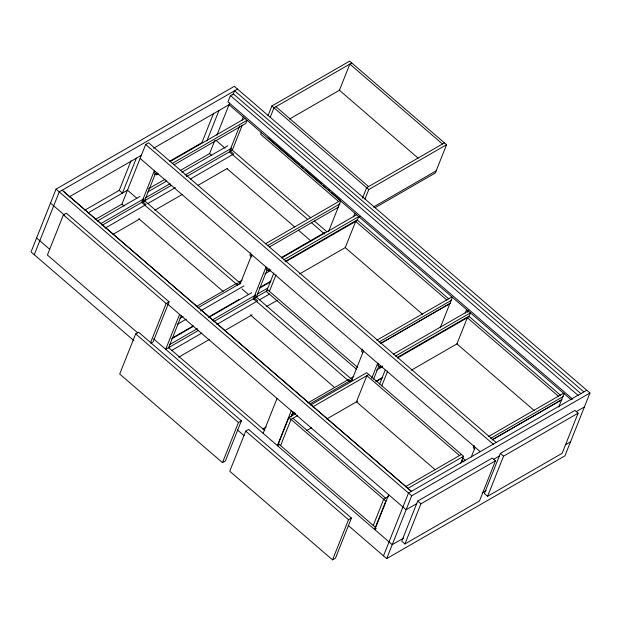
<?xml version="1.0" encoding="UTF-8"?>
<svg xmlns="http://www.w3.org/2000/svg" width="621" height="621" viewBox="0 0 621 621"><rect width="100%" height="100%" fill="white"/><g stroke="black" fill="none" stroke-linecap="round" stroke-linejoin="round"><path stroke-width="0.93" d="M348.272 525.49L386.689 558.621L564.947 455.814L589.95 392.992L234.311 86.319L56.053 189.126L31.05 251.947L134.035 340.75M34.248 254.711L59.251 191.881L237.509 89.075M150.919 343.227L153.1 341.961L169.075 301.822L66.3 213.189L63.381 214.874L47.406 255.014L137.707 332.879M84.829 210.177L119.255 190.329L131.008 160.792M136.341 158.184L122.453 193.084L119.255 190.329M95.067 219.632L121.926 204.146L145.671 144.46L148.59 142.783L496.358 442.664M154.342 170.69L141.704 202.454L237.68 285.218M142.698 202.151L144.088 198.658L100.726 223.669M155.18 171.419L154.551 172.995L156.686 174.835L158.355 173.872M144.483 201.119L155.506 173.422M156.686 174.835L157.307 173.259M213.655 113.123L201.903 142.659L169.999 161.056M206.878 140.944L218.988 110.515M135.673 333.881L119.698 374.021L222.481 462.645L225.392 460.968L241.367 420.828L138.592 332.196L135.673 333.881L238.448 422.505L241.367 420.828M581.116 393.792L233.349 93.903L230.43 95.587L227.93 101.867L572.764 399.225M180.222 170.527L209.595 153.589L214.804 140.501M216.931 135.153L229.731 102.977M232.859 95.122L234.598 90.759L583.833 391.913M150.538 342.753L166.156 303.506L169.075 301.822M239.706 125.939L229.374 151.897L307.768 219.492M241.841 120.567L243.261 116.989M230.368 151.586L231.757 148.101L185.066 175.029M186.316 176.729L232.293 150.212L242.268 125.155M179.593 314.405L165.706 349.312L198.642 330.318M168.477 347.977L181.441 315.406M261.441 132.172L260.61 134.26L338.429 201.375M268.039 115.591L271.858 105.989L349.646 61.13L446.561 144.701L435.305 172.972L375.084 207.701M270.174 117.431L273.993 107.829L351.781 62.969M250.799 252.825L249.859 255.177L251.994 257.016M240.203 283.836L251.792 254.719M266.013 266.983L253.376 298.748L349.351 381.511M254.02 299.314L255.759 294.952L212.398 319.962M266.844 267.713L266.223 269.289L268.357 271.129L270.857 269.685M256.155 297.412L267.177 269.716M268.357 271.129L269.297 268.769M273.877 272.922L266.44 291.598L356.749 369.464M269.413 291.342L276.011 274.761M222.481 462.645L238.448 422.505M245.737 431.098L229.762 471.238L332.546 559.87L335.464 558.186L351.432 518.046L248.656 429.422L245.737 431.098L348.521 519.73L351.432 518.046M328.602 231.447L340.712 201.018M263.149 433.342L277.036 398.434M353.512 216.861L354.933 213.282M362.47 198.192L366.638 187.721L444.426 142.861M364.954 199.155L368.773 189.56L446.561 144.701M291.265 410.698L277.37 445.606L278.829 444.76M277.641 445.831L288.889 417.56L295.58 413.702M290.977 417.071L293.112 411.7M280.607 445.583L291.024 419.4L297.715 415.542M362.47 349.118L361.531 351.478L362.959 352.705M351.874 380.13L363.456 351.012M371.715 378.282L377.684 363.277M378.833 363.223L377.894 365.583L380.029 367.422L382.528 365.979M373.578 379.245L378.849 366.01M380.029 367.422L380.65 365.854M379.641 384.05L385.199 370.093M381.775 385.889L387.675 371.055M332.546 559.87L348.521 519.73M440.273 327.741L452.383 297.312M373.252 525.467L383.669 499.292L388.684 496.396M374.82 529.635L388.707 494.727M465.183 313.163L466.604 309.576M467.745 312.371L468.451 310.578M383.491 555.865L408.494 493.035L586.752 390.229M386.689 558.621L411.692 495.791L589.95 392.992M417.708 501.062L401.733 541.202L404.939 543.965L479.482 500.968L495.457 460.829L492.251 458.073L417.708 501.062L420.914 503.825L495.457 460.829M404.939 543.965L420.914 503.825M460.813 463.25L463.592 456.272L366.677 372.701L310.64 405.024M474.141 445.412L473.202 447.772L474.63 448.999M471.269 457.017L475.127 447.306M500.355 453.4L484.38 493.54L487.586 496.303L562.129 453.307L578.104 413.167L574.899 410.411L500.355 453.4L503.561 456.156L578.104 413.167M487.586 496.303L503.561 456.156M558.706 407.034L564.054 393.605M69.179 196.911L141.371 155.281M153.503 148.279L229.04 104.724L571.165 399.738M169.96 161.685L244.93 118.448M172.095 163.525L247.065 120.288L245.815 123.432L174.175 164.744M88.035 212.933L127.476 190.189L136.721 198.161M154.73 174.47L156.407 173.507M148.334 188.916L165.116 179.236M97.528 220.905L140.051 196.383M147.674 191.982L166.855 180.928M181.86 172.265L227.721 145.819M145.873 197.633L170.053 183.684M101.976 225.361L171.303 185.384M289.502 119.053L339.687 90.115M105.182 228.124L146.036 204.557L142.838 201.802M147.821 203.533L175.339 187.666M190.352 179.003L233.706 154L230.507 151.237M112.968 234.389L139.647 219.003M154.776 210.278L182.287 194.412M198.138 185.275L227.317 168.438M265.276 243.874L340.246 200.637M267.41 245.714L339.881 203.921M269.491 246.933L338.624 207.057M196.22 306.634L237.082 283.067L239 284.721M238.868 282.043L242.198 280.118M281.391 257.513L324.752 232.51M281.631 257.979L356.601 214.742M179.826 318.27L183.164 316.353M198.169 307.69L240.7 283.168M373.407 207.057L436.144 170.876M283.766 259.819L358.736 216.582L357.486 219.725L285.016 261.519M358.356 217.35L360.033 216.387M177.187 324.403L186.362 319.109M200.536 310.935L243.898 285.932M264.864 273.838L270.702 270.477M285.683 261.79L357.611 220.3L448.797 298.934M172.467 337.878L193.317 325.862M208.322 317.199L239.178 299.407M260.137 287.321L270.981 281.065M171.675 338.841L193.356 326.335M209.199 317.199L251.722 292.677M259.345 288.284L270.182 282.027M169.867 344.484L197.385 328.618M257.544 293.927L267.55 288.152M213.647 321.662L267.131 290.814M299.524 273.977L345.524 247.445M171.823 350.391L201.841 333.073M216.853 324.418L257.707 300.859L254.509 298.096M259.493 299.827L269.498 294.059M178.77 357.137L209.626 339.345M224.639 330.69L252.149 314.816M266.44 306.572L277.284 300.323M376.947 340.168L451.909 296.931M379.082 342.008L451.545 300.215M381.294 343.033L449.883 303.475M380.324 343.708L450.295 303.351M262.862 428.894L266.199 426.969M307.892 402.928L348.754 379.361L350.671 381.022M350.539 378.336L353.869 376.411M393.303 354.273L468.273 311.036M291.497 414.572L294.835 412.647M309.84 403.992L352.371 379.462M395.437 356.112L470.407 312.875L469.158 316.019L397.518 357.331M312.774 406.864L368.812 374.541M376.536 370.132L382.365 366.77M397.355 358.084L469.282 316.601L560.468 395.228M375.977 381.209L382.652 377.366M376.015 381.69L381.853 378.321M306.533 430.625L311.556 427.737M326.607 419.051L357.556 401.205M411.187 370.271L457.196 343.739M488.618 436.462L563.581 393.225M405.412 486.748L461.457 454.432M490.745 438.302L563.216 396.509M407.547 488.587L463.592 456.272M492.965 439.326L561.555 399.777M491.995 440.002L561.966 399.652M416.668 503.678L406.134 509.756L167.499 303.98M493.641 459.292L499.315 456.016M576.288 411.622L584.392 406.949M376.225 528.44L374.548 529.403L385.804 501.131L288.889 417.56M403.588 538.12L392.247 544.664L153.612 338.88M482.183 492.787L486.235 490.458M565.646 444.659L570.505 441.857M442.478 143.979L349.833 64.095L339.415 90.27L418.205 158.208M275.941 106.711L368.587 186.595M271.858 105.989L368.773 189.56M230.43 95.587L578.198 395.468M268.047 137.87L299.322 164.829M300.781 166.094L303.7 168.609M305.159 169.867L321.647 184.08M323.114 185.353L326.048 187.884M327.515 189.149L329.72 191.051M331.42 192.51L340.168 200.055M446.856 300.052L355.67 221.425L345.253 247.6L422.575 314.28M558.527 396.353L467.341 317.719L456.924 343.902L534.246 410.574M232.293 150.212L310.686 217.816M314.35 220.975L326.809 231.711M215.86 140.237L225.105 148.217M311.431 222.652L324.62 234.024M209.595 153.589L211.792 155.491M227.201 168.772L294.703 226.975M298.367 230.143L310.842 240.894M145.671 144.46L493.447 444.349M140.121 158.425L480.111 451.599M267.278 289.502L357.68 367.453M462.055 457.46L465.703 460.603M459.509 455.55L366.864 375.666L356.446 401.841L435.236 469.779M461.807 460.06L464.011 461.962M144.623 200.769L240.785 283.696M256.294 297.071L352.456 379.99M241.996 288.936L248.392 294.455M121.926 204.146L124.122 206.048M138.793 218.701L223.172 291.459M250.317 314.87L334.696 387.62M62.17 190.197L411.405 491.351M63.839 191.656L411.607 491.545M56.053 189.126L411.692 495.791M50.495 203.083L64.367 215.045M63.381 214.874L166.156 303.506M292.972 418.282L385.61 498.166M168.617 347.628L264.787 430.555M278.472 443.743L375.387 527.307M36.608 237.99L49.765 249.339M237.486 429.957L244.084 435.655"/></g></svg>
